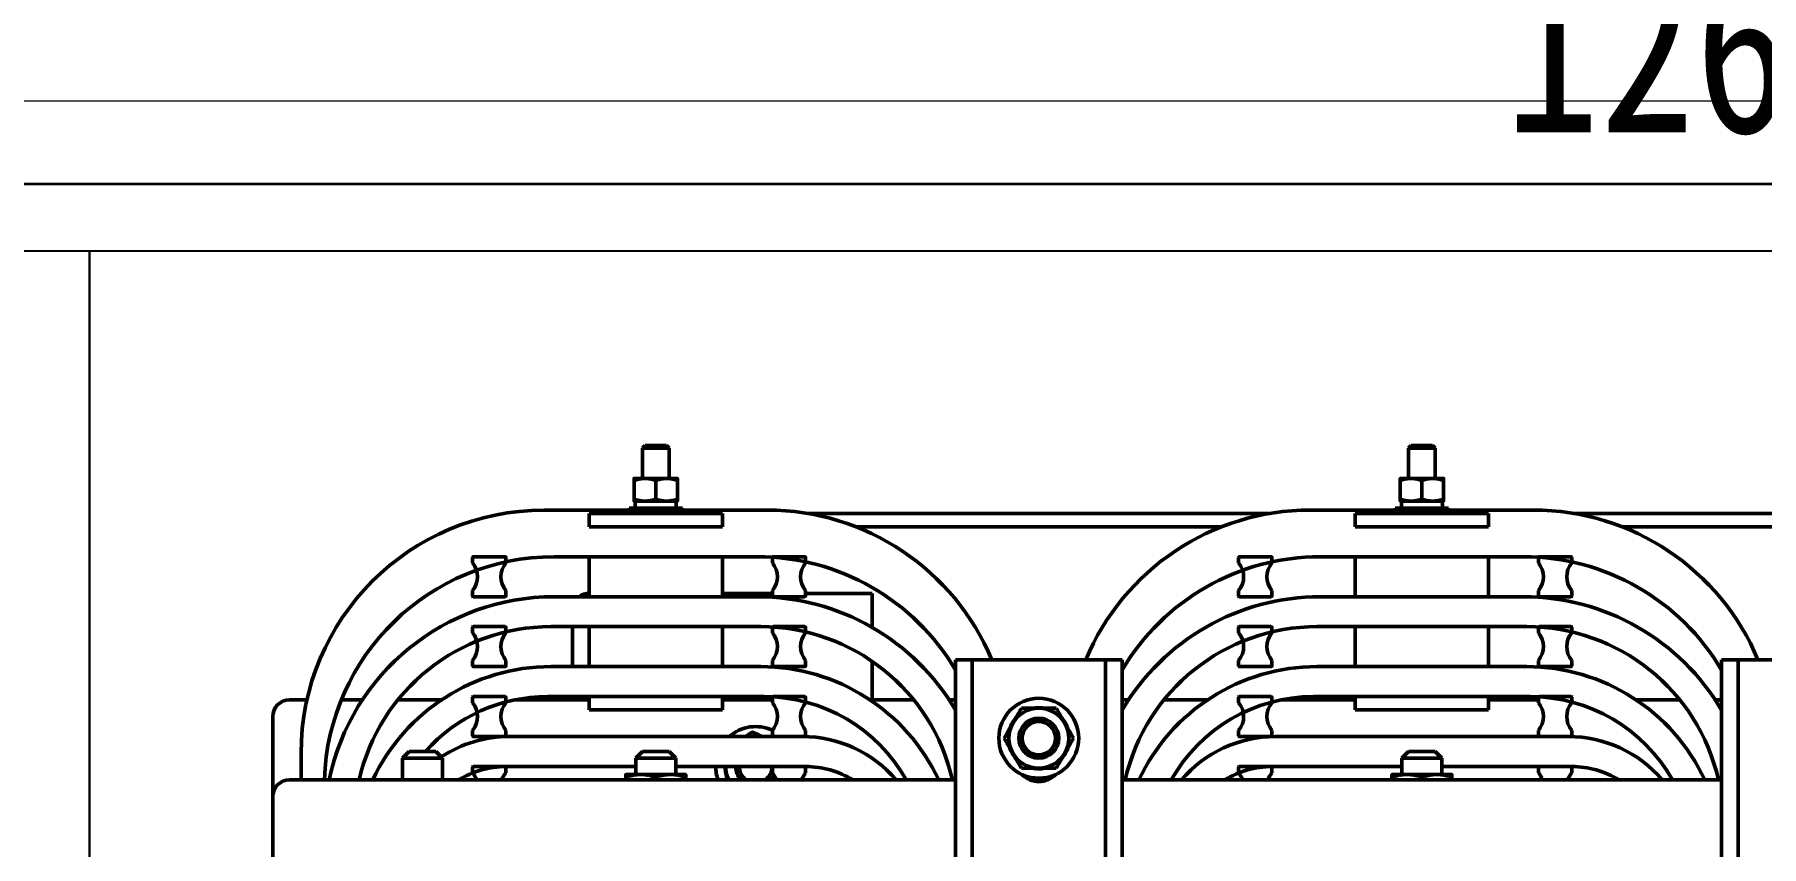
# Model space of a CAD drawing. Extents: x 59521 to 184406, y -1257 to 56672.
# Drawn here: x 76438 to 76956, y 9183 to 9427 of the extents above; entities that cross this region are included whole.
import ezdxf

# ---------------------------------------------------------------- set-up
doc = ezdxf.new("R2010")
doc.units = 0
doc.header["$MEASUREMENT"] = 0
doc.header["$PDMODE"] = 2
doc.header["$PDSIZE"] = 0.2
doc.layers.get('0').update_dxf_attribs({"linetype": 'CONTINUOUS'})
doc.layers.get('DEFPOINTS').update_dxf_attribs({"linetype": 'CONTINUOUS'})
doc.layers.add('CO', color=7, linetype='CONTINUOUS', lineweight=9)
doc.layers.add('可见 (ISO)', color=7, linetype='CONTINUOUS', lineweight=50)
doc.styles.add('仿宋', font='', dxfattribs={"width": 0.8})
doc.styles.add('仿宋体', font='', dxfattribs={"width": 0.8})
doc.styles.get('仿宋').set_extended_font_data('SimSun')
doc.styles.get('仿宋体').set_extended_font_data('仿宋_GB2312')
doc.dimstyles.new('STANDARD$0', dxfattribs={"dimtxt": 50, "dimasz": 50, "dimexe": 30, "dimexo": 0, "dimgap": 16, "dimtad": 1, "dimdec": 3, "dimdsep": 46, "dimtxsty": '仿宋体', "dimcen": 0, "dimclrd": 6, "dimclre": 6, "dimclrt": 3, "dimazin": 2, "dimtfac": 0.428571, "dimtdec": 3, "dimtmove": 0, "dimatfit": 3, "dimldrblk": 'NONE', "dimfxl": 1, "dimtolj": 1, "dimlwd": 25, "dimlwe": 25, "dimarcsym": 0})

# ---------------------------------------------------------------- blocks, each defined once
blk = doc.blocks.new('*D806')
at = {"color": 4, "linetype": 'Continuous', "lineweight": -2}
for p, q in [((76304.24, 9212.22), (76304.24, 9404.84)), ((77568.24, 8695.22), (77568.24, 9404.84)), ((77530.74, 9382.34), (76341.74, 9382.34))]:
    blk.add_line(p, q, dxfattribs=at)
at = {"color": 4}
for points in [[(76341.74, 9388.59), (76341.74, 9376.09), (76304.24, 9382.34)], [(77530.74, 9388.59), (77530.74, 9376.09), (77568.24, 9382.34)]]:
    blk.add_solid(points, dxfattribs=at)
at = {"layer": 'DEFPOINTS', "color": 0}
for p in [(76304.24, 9382.34), (76304.24, 9212.22), (77568.24, 8695.22)]:
    blk.add_point(p, dxfattribs=at)
at = {"color": 3, "lineweight": -3, "insert": (76936.24, 9423.59), "char_height": 52.5, "attachment_point": 5, "style": '仿宋'}
blk.add_mtext('\\A1;1264', dxfattribs=at)
blk = doc.blocks.new('gy6u77')
at = {"layer": '可见 (ISO)', "color": 87}
for p, q in [((-188.23, 385.4), (-189, 384.63)), ((-181, 384.63), (-189, 384.63)), ((-189, 375.5), (-189, 384.63)), ((-188.23, 385.4), (-181.77, 385.4)), ((-181.77, 385.4), (-181, 384.63)), ((-181, 375.5), (-181, 384.63)), ((41.77, 385.4), (41, 384.63)), ((49, 384.63), (41, 384.63)), ((41, 375.5), (41, 384.63)), ((41.77, 385.4), (48.23, 385.4)), ((48.23, 385.4), (49, 384.63)), ((49, 375.5), (49, 384.63)), ((-188.25, 375.5), (-191.5, 375.5)), ((-191.5, 369.28), (-191.5, 374.92)), ((-181.75, 375.5), (-188.25, 375.5)), ((-185, 369.28), (-185, 374.92)), ((-178.5, 375.5), (-181.75, 375.5)), ((-178.5, 369.28), (-178.5, 374.92)), ((41.75, 375.5), (38.5, 375.5)), ((38.5, 369.28), (38.5, 374.92)), ((48.25, 375.5), (41.75, 375.5)), ((45, 369.28), (45, 374.92)), ((51.5, 375.5), (48.25, 375.5)), ((51.5, 369.28), (51.5, 374.92)), ((-191.5, 368.7), (-188.25, 368.7)), ((-191.15, 368.7), (-191.15, 366.6)), ((-188.25, 368.7), (-181.75, 368.7)), ((-181.75, 368.7), (-178.5, 368.7)), ((38.5, 368.7), (41.75, 368.7)), ((38.85, 368.7), (38.85, 366.6)), ((41.75, 368.7), (48.25, 368.7)), ((48.25, 368.7), (51.5, 368.7)), ((-151.5, 366), (-218.5, 366)), ((-205, 365), (-165, 365)), ((-205, 361), (-205, 365)), ((-177, 366.6), (-193, 366.6)), ((-193, 366.6), (-193, 366)), ((-178.85, 367.41), (-178.85, 366.6)), ((-177, 366.6), (-177, 366)), ((-165, 361), (-165, 365)), ((-139.46, 365), (-0.54, 365)), ((78.5, 366), (11.5, 366)), ((25, 365), (65, 365)), ((25, 361), (25, 365)), ((53, 366.6), (37, 366.6)), ((37, 366.6), (37, 366)), ((51.15, 367.41), (51.15, 366.6)), ((53, 366.6), (53, 366)), ((65, 361), (65, 365)), ((90.54, 365), (229.46, 365)), ((-165, 361), (-205, 361)), ((-15.05, 361), (-124.95, 361)), ((65, 361), (25, 361)), ((214.95, 361), (105.05, 361)), ((-240, 351.8), (-240, 350.15)), ((-230.2, 352), (-239.8, 352)), ((-230, 350.15), (-230, 351.8)), ((-215.5, 352), (-154.5, 352)), ((-205, 340), (-205, 352)), ((-165, 352), (-165, 340)), ((-150, 351.8), (-150, 350.15)), ((-140.2, 352), (-149.8, 352)), ((-140, 350.15), (-140, 351.8)), ((-10, 351.8), (-10, 350.15)), ((-0.2, 352), (-9.8, 352)), ((0, 350.15), (0, 351.8)), ((14.5, 352), (75.5, 352)), ((25, 340), (25, 352)), ((65, 352), (65, 340)), ((80, 351.8), (80, 350.15)), ((89.8, 352), (80.2, 352)), ((90, 350.15), (90, 351.8)), ((-240, 341.85), (-240, 340.2)), ((-239.8, 340), (-230.2, 340)), ((-230, 340.2), (-230, 341.85)), ((-154.5, 340), (-215.5, 340)), ((-165, 341), (-150, 341)), ((-150, 341.85), (-150, 340.2)), ((-149.8, 340), (-140.2, 340)), ((-140, 340.2), (-140, 341.85)), ((-140, 341), (-132, 341)), ((-132, 341), (-120, 341)), ((-120, 330.76), (-120, 341)), ((-10, 341.85), (-10, 340.2)), ((-9.8, 340), (-0.2, 340)), ((0, 340.2), (0, 341.85)), ((75.5, 340), (14.5, 340)), ((80, 341.85), (80, 340.2)), ((80.2, 340), (89.8, 340)), ((90, 340.2), (90, 341.85)), ((-240, 330.8), (-240, 329.15)), ((-230.2, 331), (-239.8, 331)), ((-230, 329.15), (-230, 330.8)), ((-216.5, 331), (-153.5, 331)), ((-210, 319), (-210, 331)), ((-205, 319), (-205, 331)), ((-165, 331), (-165, 319)), ((-150, 330.8), (-150, 329.15)), ((-140.2, 331), (-149.8, 331)), ((-140, 329.15), (-140, 330.8)), ((-10, 330.8), (-10, 329.15)), ((-0.2, 331), (-9.8, 331)), ((0, 329.15), (0, 330.8)), ((13.5, 331), (76.5, 331)), ((25, 319), (25, 331)), ((65, 331), (65, 319)), ((80, 330.8), (80, 329.15)), ((89.8, 331), (80.2, 331)), ((90, 329.15), (90, 330.8)), ((-240, 320.85), (-240, 319.2)), ((-239.8, 319), (-230.2, 319)), ((-230, 319.2), (-230, 320.85)), ((-153.5, 319), (-216.5, 319)), ((-150, 320.85), (-150, 319.2)), ((-149.8, 319), (-140.2, 319)), ((-140, 319.2), (-140, 320.85)), ((-120, 309), (-120, 320.57)), ((-95, 316), (-95, 321)), ((-90, 321), (-95, 321)), ((-90, 321), (-90, 316)), ((-85, 321), (-90, 321)), ((-85, 321), (-55, 321)), ((-50, 321), (-55, 321)), ((-45, 321), (-50, 321)), ((-50, 316), (-50, 321)), ((-45, 321), (-45, 316)), ((-10, 320.85), (-10, 319.2)), ((-9.8, 319), (-0.2, 319)), ((0, 319.2), (0, 320.85)), ((76.5, 319), (13.5, 319)), ((80, 320.85), (80, 319.2)), ((80.2, 319), (89.8, 319)), ((90, 319.2), (90, 320.85)), ((135, 316), (135, 321)), ((140, 321), (135, 321)), ((140, 321), (140, 316)), ((145, 321), (140, 321)), ((145, 321), (175, 321)), ((-95, 316), (-95, -54)), ((-90, 316), (-90, -54)), ((-50, 316), (-50, -54)), ((-45, 316), (-45, -54)), ((135, 316), (135, -54)), ((140, 316), (140, -54)), ((-295, 309), (-289.72, 309)), ((-279.41, 309), (-273.09, 309)), ((-262.46, 309), (-249.36, 309)), ((-240, 309.8), (-240, 308.15)), ((-230.2, 310), (-239.8, 310)), ((-230, 308.15), (-230, 309.8)), ((-227.35, 309), (-205, 309)), ((-217.5, 310), (-152.5, 310)), ((-210, 309), (-210, 310)), ((-205, 306), (-205, 310)), ((-165, 306), (-205, 306)), ((-165, 310), (-165, 306)), ((-165, 309), (-150, 309)), ((-150, 309.8), (-150, 308.15)), ((-140.2, 310), (-149.8, 310)), ((-140, 308.15), (-140, 309.8)), ((-120.64, 309), (-107.54, 309)), ((-96.91, 309), (-95, 309)), ((-45, 309), (-43.09, 309)), ((-32.46, 309), (-19.36, 309)), ((-10, 309.8), (-10, 308.15)), ((-0.2, 310), (-9.8, 310)), ((0, 308.15), (0, 309.8)), ((2.65, 309), (25, 309)), ((12.5, 310), (77.5, 310)), ((25, 306), (25, 310)), ((65, 306), (25, 306)), ((65, 310), (65, 306)), ((65, 309), (80, 309)), ((80, 309.8), (80, 308.15)), ((89.8, 310), (80.2, 310)), ((90, 308.15), (90, 309.8)), ((109.36, 309), (122.46, 309)), ((133.09, 309), (135, 309)), ((-300, 280), (-300, 304)), ((-240, 299.85), (-240, 298.2)), ((-239.8, 298), (-230.2, 298)), ((-230, 298.2), (-230, 299.85)), ((-141, 298), (-229, 298)), ((-150, 299.85), (-150, 298.2)), ((-149.8, 298), (-140.2, 298)), ((-140, 298.2), (-140, 299.85)), ((-10, 299.85), (-10, 298.2)), ((-9.8, 298), (-0.2, 298)), ((0, 298.2), (0, 299.85)), ((89, 298), (1, 298)), ((80, 299.85), (80, 298.2)), ((80.2, 298), (89.8, 298)), ((90, 298.2), (90, 299.85)), ((-291.5, 293), (-291.5, 285)), ((-259, 293.5), (-261, 291.5)), ((-249, 291.5), (-261, 291.5)), ((-261, 291.5), (-261, 285)), ((-259, 293.5), (-251, 293.5)), ((-251, 293.5), (-249, 291.5)), ((-249, 291.5), (-249, 285)), ((-189, 293.5), (-191, 291.5)), ((-179, 291.5), (-191, 291.5)), ((-191, 291.5), (-191, 286.6)), ((-189, 293.5), (-181, 293.5)), ((-181, 293.5), (-179, 291.5)), ((-179, 291.5), (-179, 286.6)), ((41, 293.5), (39, 291.5)), ((51, 291.5), (39, 291.5)), ((39, 291.5), (39, 286.6)), ((41, 293.5), (49, 293.5)), ((49, 293.5), (51, 291.5)), ((51, 291.5), (51, 286.6)), ((-240, 288.8), (-240, 287.15)), ((-230.2, 289), (-239.8, 289)), ((-230, 289), (-191, 289)), ((-230, 287.15), (-230, 288.8)), ((-189.5, 286.6), (-194, 286.6)), ((-194, 285.8), (-194, 285)), ((-180.5, 286.6), (-189.5, 286.6)), ((-185, 285.8), (-185, 285)), ((-176, 286.6), (-180.5, 286.6)), ((-179, 289), (-140, 289)), ((-176, 285.8), (-176, 285)), ((-150, 288.8), (-150, 287.15)), ((-140.2, 289), (-149.8, 289)), ((-140, 287.15), (-140, 288.8)), ((-71.63, 288.45), (-71.63, 288.5)), ((-70.62, 288.5), (-70.62, 288.32)), ((-70.39, 288.5), (-70.39, 288.31)), ((-10, 288.8), (-10, 287.15)), ((-0.2, 289), (-9.8, 289)), ((0, 289), (39, 289)), ((0, 287.15), (0, 288.8)), ((40.5, 286.6), (36, 286.6)), ((36, 285.8), (36, 285)), ((49.5, 286.6), (40.5, 286.6)), ((45, 285.8), (45, 285)), ((54, 286.6), (49.5, 286.6)), ((51, 289), (90, 289)), ((54, 285.8), (54, 285)), ((80, 288.8), (80, 287.15)), ((89.8, 289), (80.2, 289)), ((90, 287.15), (90, 288.8)), ((-300, 280), (-300, 271)), ((-295, 285), (-95, 285)), ((-72.6, 285), (-67.4, 285)), ((-45, 285), (135, 285)), ((-300, 259), (-300, 271))]:
    blk.add_line(p, q, dxfattribs=at)
for radius in [12, 6, 6, 5]:
    blk.add_circle((-70, 297.5), radius, dxfattribs=at)
for centre, radius, start, end in [((-218.5, 293), 73, 90, 180), ((-151.5, 293), 73, 22.5545, 90), ((11.5, 293), 73, 90, 157.4455), ((78.5, 293), 73, 22.5545, 90), ((-215.5, 283), 69, 90, 178.339), ((-239.8, 351.8), 0.2, 90, 180), ((-245, 346), 6.5, 320.2849, 39.7151), ((-225, 346), 6.5, 140.2849, 219.7151), ((-230.2, 351.8), 0.2, 0, 90), ((-154.5, 283), 69, 30.4221, 90), ((-149.8, 351.8), 0.2, 90, 180), ((-155, 346), 6.5, 320.2849, 39.7151), ((-135, 346), 6.5, 140.2849, 219.7151), ((-140.2, 351.8), 0.2, 0, 90), ((14.5, 283), 69, 90, 149.5779), ((-9.8, 351.8), 0.2, 90, 180), ((-15, 346), 6.5, 320.2849, 39.7151), ((5, 346), 6.5, 140.2849, 219.7151), ((-0.2, 351.8), 0.2, 0, 90), ((75.5, 283), 69, 30.4221, 90), ((80.2, 351.8), 0.2, 90, 180), ((75, 346), 6.5, 320.2849, 39.7151), ((95, 346), 6.5, 140.2849, 219.7151), ((89.8, 351.8), 0.2, 0, 90), ((-215.5, 271), 69, 90, 168.2935), ((-239.8, 340.2), 0.2, 180, 270), ((-230.2, 340.2), 0.2, 270, 0), ((-205, 336), 5, 90, 126.8699), ((-154.5, 271), 69, 30.4221, 90), ((-149.8, 340.2), 0.2, 180, 270), ((-140.2, 340.2), 0.2, 270, 0), ((14.5, 271), 69, 90, 149.5779), ((-9.8, 340.2), 0.2, 180, 270), ((-0.2, 340.2), 0.2, 270, 0), ((75.5, 271), 69, 30.4221, 90), ((80.2, 340.2), 0.2, 180, 270), ((89.8, 340.2), 0.2, 270, 0), ((-216.5, 272), 59, 90, 167.2711), ((-239.8, 330.8), 0.2, 90, 180), ((-245, 325), 6.5, 320.2849, 39.7151), ((-225, 325), 6.5, 140.2849, 219.7151), ((-230.2, 330.8), 0.2, 0, 90), ((-153.5, 272), 59, 12.7289, 90), ((-149.8, 330.8), 0.2, 90, 180), ((-155, 325), 6.5, 320.2849, 39.7151), ((-135, 325), 6.5, 140.2849, 219.7151), ((-140.2, 330.8), 0.2, 0, 90), ((13.5, 272), 59, 90, 167.2711), ((-9.8, 330.8), 0.2, 90, 180), ((-15, 325), 6.5, 320.2849, 39.7151), ((5, 325), 6.5, 140.2849, 219.7151), ((-0.2, 330.8), 0.2, 0, 90), ((76.5, 272), 59, 12.7289, 90), ((80.2, 330.8), 0.2, 90, 180), ((75, 325), 6.5, 320.2849, 39.7151), ((95, 325), 6.5, 140.2849, 219.7151), ((89.8, 330.8), 0.2, 0, 90), ((-216.5, 260), 59, 90, 154.9298), ((-239.8, 319.2), 0.2, 180, 270), ((-230.2, 319.2), 0.2, 270, 0), ((-153.5, 260), 59, 25.0702, 90), ((-149.8, 319.2), 0.2, 180, 270), ((-140.2, 319.2), 0.2, 270, 0), ((13.5, 260), 59, 90, 154.9298), ((-9.8, 319.2), 0.2, 180, 270), ((-0.2, 319.2), 0.2, 270, 0), ((76.5, 260), 59, 25.0702, 90), ((80.2, 319.2), 0.2, 180, 270), ((89.8, 319.2), 0.2, 270, 0), ((-295, 304), 5, 90, 180), ((-217.5, 261), 49, 90, 138.4506), ((-239.8, 309.8), 0.2, 90, 180), ((-245, 304), 6.5, 320.2849, 39.7151), ((-225, 304), 6.5, 140.2849, 219.7151), ((-230.2, 309.8), 0.2, 0, 90), ((-152.5, 261), 49, 29.3272, 90), ((-149.8, 309.8), 0.2, 90, 180), ((-155, 304), 6.5, 320.2849, 39.7151), ((-135, 304), 6.5, 140.2849, 219.7151), ((-140.2, 309.8), 0.2, 0, 90), ((-70, 297.5), 9, 90, 150), ((-70, 297.5), 9.2, 78.0313, 101.9687), ((-70, 297.5), 9, 30, 90), ((12.5, 261), 49, 90, 150.6728), ((-9.8, 309.8), 0.2, 90, 180), ((-15, 304), 6.5, 320.2849, 39.7151), ((5, 304), 6.5, 140.2849, 219.7151), ((-0.2, 309.8), 0.2, 0, 90), ((77.5, 261), 49, 29.3272, 90), ((80.2, 309.8), 0.2, 90, 180), ((75, 304), 6.5, 320.2849, 39.7151), ((95, 304), 6.5, 140.2849, 219.7151), ((89.8, 309.8), 0.2, 0, 90), ((-155, 289), 12, 65.1811, 131.4096), ((-70, 297.5), 9, 150, 210), ((-70, 297.5), 9.2, 138.0313, 161.9687), ((-70, 297.5), 9.2, 18.0313, 41.9687), ((-70, 297.5), 9, 330, 30), ((-229, 261), 37, 90, 123.4241), ((-239.8, 298.2), 0.2, 180, 270), ((-230.2, 298.2), 0.2, 270, 0), ((-149.8, 298.2), 0.2, 180, 270), ((-141, 261), 37, 40.4398, 90), ((-140.2, 298.2), 0.2, 270, 0), ((1, 261), 37, 90, 139.5602), ((-9.8, 298.2), 0.2, 180, 270), ((-0.2, 298.2), 0.2, 270, 0), ((80.2, 298.2), 0.2, 180, 270), ((89, 261), 37, 40.4398, 90), ((89.8, 298.2), 0.2, 270, 0), ((-70, 297.5), 9.2, 198.0313, 221.9687), ((-70, 297.5), 9, 210, 270), ((-70, 297.5), 9, 270, 330), ((-70, 297.5), 9.2, 318.0313, 341.9687), ((-230, 262), 27, 90, 121.5863), ((-239.8, 288.8), 0.2, 90, 180), ((-245, 283), 6.5, 17.9202, 39.7151), ((-225, 283), 6.5, 140.2849, 162.0798), ((-230.2, 288.8), 0.2, 0, 90), ((-155, 289), 12, 180, 199.4712), ((-155, 289), 9.2, 180, 197.6681), ((-155, 289), 9, 180, 185.6993), ((-155, 289), 9, 185.6993, 206.3878), ((-155, 289), 6, 180, 221.8085), ((-155, 289), 6, 180, 221.8103), ((-155, 289), 4.93, 180, 234.2861), ((-155, 289), 4.93, 305.7139, 0), ((-155, 289), 6, 318.1915, 335.593), ((-155, 289), 6, 318.1897, 335.5943), ((-149.8, 288.8), 0.2, 90, 180), ((-155, 283), 6.5, 17.9202, 39.7151), ((-135, 283), 6.5, 140.2849, 162.0798), ((-140.2, 288.8), 0.2, 0, 90), ((-140, 262), 27, 58.4137, 90), ((-70, 291.5), 7, 224.6183, 315.3817), ((-70, 297.5), 9.2, 258.0313, 259.8122), ((-70, 297.5), 9.2, 259.8122, 266.1358), ((-70, 297.5), 9.2, 267.5876, 281.9687), ((0, 262), 27, 90, 121.5863), ((-9.8, 288.8), 0.2, 90, 180), ((-15, 283), 6.5, 17.9202, 39.7151), ((5, 283), 6.5, 140.2849, 162.0798), ((-0.2, 288.8), 0.2, 0, 90), ((80.2, 288.8), 0.2, 90, 180), ((75, 283), 6.5, 17.9202, 39.7151), ((95, 283), 6.5, 140.2849, 162.0798), ((89.8, 288.8), 0.2, 0, 90), ((90, 262), 27, 58.4137, 90), ((-295, 280), 5, 90, 180)]:
    blk.add_arc(centre, radius, start, end, dxfattribs=at)
for centre in [(-185, 367.41), (45, 367.41)]:
    blk.add_ellipse(centre, major_axis=(0, 18.93), ratio=0.32492, start_param=4.712389, end_param=4.780735, dxfattribs=at)
for points, weights in [([(-188.25, 375.5), (-189.76, 375.5), (-191.5, 374.92)], [1, 1.0379548493, 1]), ([(-191.5, 374.92), (-191.5, 375.5), (-191.5, 375.5)], [1, 1.0379548493, 1]), ([(-185, 374.92), (-186.74, 375.5), (-188.25, 375.5)], [1, 1.0379548493, 1]), ([(-181.75, 375.5), (-183.26, 375.5), (-185, 374.92)], [1, 1.0379548493, 1]), ([(-178.5, 374.92), (-180.24, 375.5), (-181.75, 375.5)], [1, 1.0379548493, 1]), ([(-178.5, 375.5), (-178.5, 375.5), (-178.5, 374.92)], [1, 1.0379548493, 1]), ([(41.75, 375.5), (40.24, 375.5), (38.5, 374.92)], [1, 1.0379548493, 1]), ([(38.5, 374.92), (38.5, 375.5), (38.5, 375.5)], [1, 1.0379548493, 1]), ([(45, 374.92), (43.26, 375.5), (41.75, 375.5)], [1, 1.0379548493, 1]), ([(48.25, 375.5), (46.74, 375.5), (45, 374.92)], [1, 1.0379548493, 1]), ([(51.5, 374.92), (49.76, 375.5), (48.25, 375.5)], [1, 1.0379548493, 1]), ([(51.5, 375.5), (51.5, 375.5), (51.5, 374.92)], [1, 1.0379548493, 1]), ([(-191.5, 369.28), (-189.76, 368.7), (-188.25, 368.7)], [1, 1.0379548493, 1]), ([(-191.5, 368.7), (-191.5, 368.7), (-191.5, 369.28)], [1, 1.0379548493, 1]), ([(-188.25, 368.7), (-186.74, 368.7), (-185, 369.28)], [1, 1.0379548493, 1]), ([(-185, 369.28), (-183.26, 368.7), (-181.75, 368.7)], [1, 1.0379548493, 1]), ([(-181.75, 368.7), (-180.24, 368.7), (-178.5, 369.28)], [1, 1.0379548493, 1]), ([(-178.5, 369.28), (-178.5, 368.7), (-178.5, 368.7)], [1, 1.0379548493, 1]), ([(38.5, 369.28), (40.24, 368.7), (41.75, 368.7)], [1, 1.0379548493, 1]), ([(38.5, 368.7), (38.5, 368.7), (38.5, 369.28)], [1, 1.0379548493, 1]), ([(41.75, 368.7), (43.26, 368.7), (45, 369.28)], [1, 1.0379548493, 1]), ([(45, 369.28), (46.74, 368.7), (48.25, 368.7)], [1, 1.0379548493, 1]), ([(48.25, 368.7), (49.76, 368.7), (51.5, 369.28)], [1, 1.0379548493, 1]), ([(51.5, 369.28), (51.5, 368.7), (51.5, 368.7)], [1, 1.0379548493, 1]), ([(-77.79, 302), (-76.59, 304.09), (-75.2, 306.5)], [1, 1.0379548493, 1]), ([(-75.2, 306.5), (-72.41, 306.5), (-70, 306.5)], [1, 1.0379548493, 1]), ([(-70, 306.5), (-67.59, 306.5), (-64.8, 306.5)], [1, 1.0379548493, 1]), ([(-64.8, 306.5), (-63.41, 304.09), (-62.21, 302)], [1, 1.0379548493, 1]), ([(-80.39, 297.5), (-79, 299.91), (-77.79, 302)], [1, 1.0379548493, 1]), ([(-62.21, 302), (-61, 299.91), (-59.61, 297.5)], [1, 1.0379548493, 1]), ([(-157.9, 298), (-157.01, 298.64), (-156.03, 299.34)], [1.01852717141, 1.01605430186, 1]), ([(-156.03, 299.34), (-154.46, 298.63), (-153.06, 298)], [1, 1.02321618886, 1.01803066173]), ([(-77.79, 293), (-79, 295.09), (-80.39, 297.5)], [1, 1.0379548493, 1]), ([(-59.61, 297.5), (-61, 295.09), (-62.21, 293)], [1, 1.0379548493, 1]), ([(-75.2, 288.5), (-76.59, 290.91), (-77.79, 293)], [1, 1.0379548493, 1]), ([(-62.21, 293), (-63.41, 290.91), (-64.8, 288.5)], [1, 1.0379548493, 1]), ([(-194, 285.8), (-194, 286.6), (-194, 286.6)], [1, 1.0379548493, 1]), ([(-189.5, 286.6), (-191.59, 286.6), (-194, 285.8)], [1, 1.0379548493, 1]), ([(-185, 285.8), (-187.41, 286.6), (-189.5, 286.6)], [1, 1.0379548493, 1]), ([(-180.5, 286.6), (-182.59, 286.6), (-185, 285.8)], [1, 1.0379548493, 1]), ([(-176, 285.8), (-178.41, 286.6), (-180.5, 286.6)], [1, 1.0379548493, 1]), ([(-176, 286.6), (-176, 286.6), (-176, 285.8)], [1, 1.0379548493, 1]), ([(-163.96, 288.11), (-164, 288.55), (-164.04, 289)], [1, 1.00683952795, 1.01121406692]), ([(-163.65, 285), (-163.8, 286.6), (-163.96, 288.11)], [1.01788212987, 1.02353657745, 1]), ([(-70, 288.5), (-72.41, 288.5), (-75.2, 288.5)], [1, 1.0379548493, 1]), ([(-64.8, 288.5), (-67.59, 288.5), (-70, 288.5)], [1, 1.0379548493, 1]), ([(36, 285.8), (36, 286.6), (36, 286.6)], [1, 1.0379548493, 1]), ([(40.5, 286.6), (38.41, 286.6), (36, 285.8)], [1, 1.0379548493, 1]), ([(45, 285.8), (42.59, 286.6), (40.5, 286.6)], [1, 1.0379548493, 1]), ([(49.5, 286.6), (47.41, 286.6), (45, 285.8)], [1, 1.0379548493, 1]), ([(54, 285.8), (51.59, 286.6), (49.5, 286.6)], [1, 1.0379548493, 1]), ([(54, 286.6), (54, 286.6), (54, 285.8)], [1, 1.0379548493, 1])]:
    blk.add_rational_spline(points, weights, degree=2, dxfattribs=at)

msp = doc.modelspace()

# ---------------------------------------------------------------- linework, layer by layer
at = {"color": 87}
for points in [[(75654.239, 9362.22), (76454.239, 9362.22), (76454.239, 8662.22), (75654.239, 8662.22)], [(76454.239, 9362.22), (77304.239, 9362.22), (77304.239, 8662.22), (76454.239, 8662.22)]]:
    msp.add_lwpolyline(points, close=True, dxfattribs=at)
at = {"layer": 'CO'}
msp.add_lwpolyline([(75524.239, 9382.158), (77460.239, 9382.158), (77460.239, 9407.158), (75524.239, 9407.158)], close=True, dxfattribs=at)

# ---------------------------------------------------------------- block references
msp.add_blockref('gy6u77', (76809.249, 8918.359))

# ---------------------------------------------------------------- dimensions: what is measured, and where the dimension line sits
at = {"lineweight": -3}
dim = msp.add_linear_dim(base=(76304.239, 9382.341), p1=(77568.239, 8695.22), p2=(76304.239, 9212.22), dimstyle='STANDARD$0', override={"dimscale": 15, "dimtxt": 3.5, "dimasz": 2.5, "dimexe": 1.5, "dimgap": 1, "dimdec": 2, "dimlfac": -1, "dimtxsty": '仿宋', "dimcen": 2.5, "dimdle": 5, "dimclrd": 4, "dimclre": 4, "dimadec": 0, "dimazin": 0, "dimtfac": 1, "dimtdec": 2, "dimlwd": 65534, "dimlwe": 65534}, dxfattribs=at)
dim.commit()
dim.dimension.update_dxf_attribs({"geometry": '*D806', "text_midpoint": (76936.239, 9423.591)})

doc.saveas('drawing.dxf')
